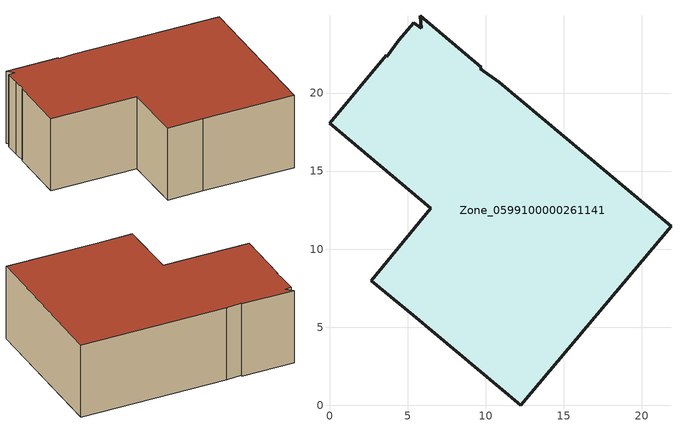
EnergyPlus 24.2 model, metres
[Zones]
Zone_0599100000261141
 floor ground (C_G): 9.64,21.55 10.86,20.7 21.87,11.46 12.24,0 5.35,5.78 2.67,7.97 6.5,12.62 0,18.07 3.64,22.42 3.67,22.33 4.44,23.36 5.38,24.49 5.88,24.14 5.8,24.95 9.73,21.65 z0
 wall outside (C_F): 6.5,12.62 2.67,7.97 5.35,5.78 12.24,0 21.87,11.46 10.86,20.7 9.64,21.55 9.73,21.65 5.8,24.95 5.88,24.14 5.38,24.49 4.44,23.36 3.67,22.33 3.64,22.42 0,18.07 6.5,12.62 z0:7.44
 roof outside (C_R): 9.64,21.55 9.73,21.65 5.8,24.95 5.88,24.14 5.38,24.49 4.44,23.36 3.67,22.33 3.64,22.42 0,18.07 6.5,12.62 2.67,7.97 5.35,5.78 12.24,0 21.87,11.46 10.86,20.7 z7.44
[BUILDING]
Pand.0599100000261141: North Axis=0; Terrain=City; Loads Convergence Tolerance Value=0.04; Temperature Convergence Tolerance Value=0.4; Solar Distribution=FullExterior; Maximum Number of Warmup Days=25; Minimum Number of Warmup Days=1
[Site:Location]
Rotterdam.The.Hague.AP_ZH_NLD Design_Conditions: Latitude=51.96; Longitude=4.45; Time Zone=1; Elevation=-4.5
[SITE:GROUNDTEMPERATURE:BUILDINGSURFACE]
18, 18, 18, 18, 18, 18, 18, 18, 18, 18, 18, 18
[MATERIAL] Thermal Absorptance=0.9; Solar Absorptance=0.7; Visible Absorptance=0.7
Name | Roughness | Thickness | Conductivity | Density | Specific Heat
G.D.1975-1991 | MediumSmooth | 0.15 | 0.288461 | 540 | 1210
F.D.1975-1991 | Rough | 0.3 | 0.230769 | 1920 | 840
R.D.1975-1991 | MediumRough | 0.2 | 0.153846 | 1500 | 1000
[CONSTRUCTION]
C_G: G.D.1975-1991
C_F: F.D.1975-1991
C_R: R.D.1975-1991
[ZONE]
Zone_0599100000261141: Type=1; Multiplier=1; Ceiling Height=Autocalculate; Volume=Autocalculate; Floor Area=autocalculate; Part of Total Floor Area=Yes
[ZONEINFILTRATION:DESIGNFLOWRATE]
Infil_Zone_0599100000261141: Zone or ZoneList or Space or SpaceList=Zone_0599100000261141; Schedule=AlwaysOn; Design Flow Rate Calculation Method=Flow/Area; Flow Rate per Floor Area=0.0042; Constant Term Coefficient=1; Temperature Term Coefficient=0; Velocity Term Coefficient=0; Velocity Squared Term Coefficient=0
[HVACTEMPLATE:ZONE:IDEALLOADSAIRSYSTEM]
Zone_0599100000261141: Maximum Heating Supply Air Temperature=50; Minimum Cooling Supply Air Temperature=13; Maximum Heating Supply Air Humidity Ratio=0.0156; Minimum Cooling Supply Air Humidity Ratio=0.0077; Heating Limit=NoLimit; Cooling Limit=NoLimit; Dehumidification Control Type=ConstantSensibleHeatRatio; Cooling Sensible Heat Ratio=0.7; Dehumidification Setpoint=60; Humidification Control Type=None; Humidification Setpoint=30; Outdoor Air Method=None; Outdoor Air Flow Rate per Person=0.00944; Outdoor Air Flow Rate per Zone Floor Area=0; Outdoor Air Flow Rate per Zone=0; Demand Controlled Ventilation Type=None; Outdoor Air Economizer Type=NoEconomizer; Heat Recovery Type=None; Sensible Heat Recovery Effectiveness=0.7; Latent Heat Recovery Effectiveness=0.65
[ZONECONTROL:THERMOSTAT]
ThermostatControl_Zone_0599100000261141: Zone or ZoneList=Zone_0599100000261141; Control Type Schedule=DualSetpointControlType; Control 1=Thermostat_Zone_0599100000261141; Temperature Difference Between Cutout And Setpoint=0
[THERMOSTATSETPOINT:DUALSETPOINT]
Thermostat_Zone_0599100000261141: Heating Setpoint Temperature Schedule=HeatingSetpoint_Zone_0599100000261141; Cooling Setpoint Temperature Schedule=CoolingSetpoint_Zone_0599100000261141
[SCHEDULE:COMPACT]
HeatingSetpoint_Zone_0599100000261141: Through: 12/31, For: AllDays, Until: 24:00, 21
CoolingSetpoint_Zone_0599100000261141: Through: 12/31, For: AllDays, Until: 24:00, 24
DualSetpointControlType: Through: 12/31, For: AllDays, Until: 24:00, 4
AlwaysOn: Through: 12/31, For: AllDays, Until: 24:00, 1
